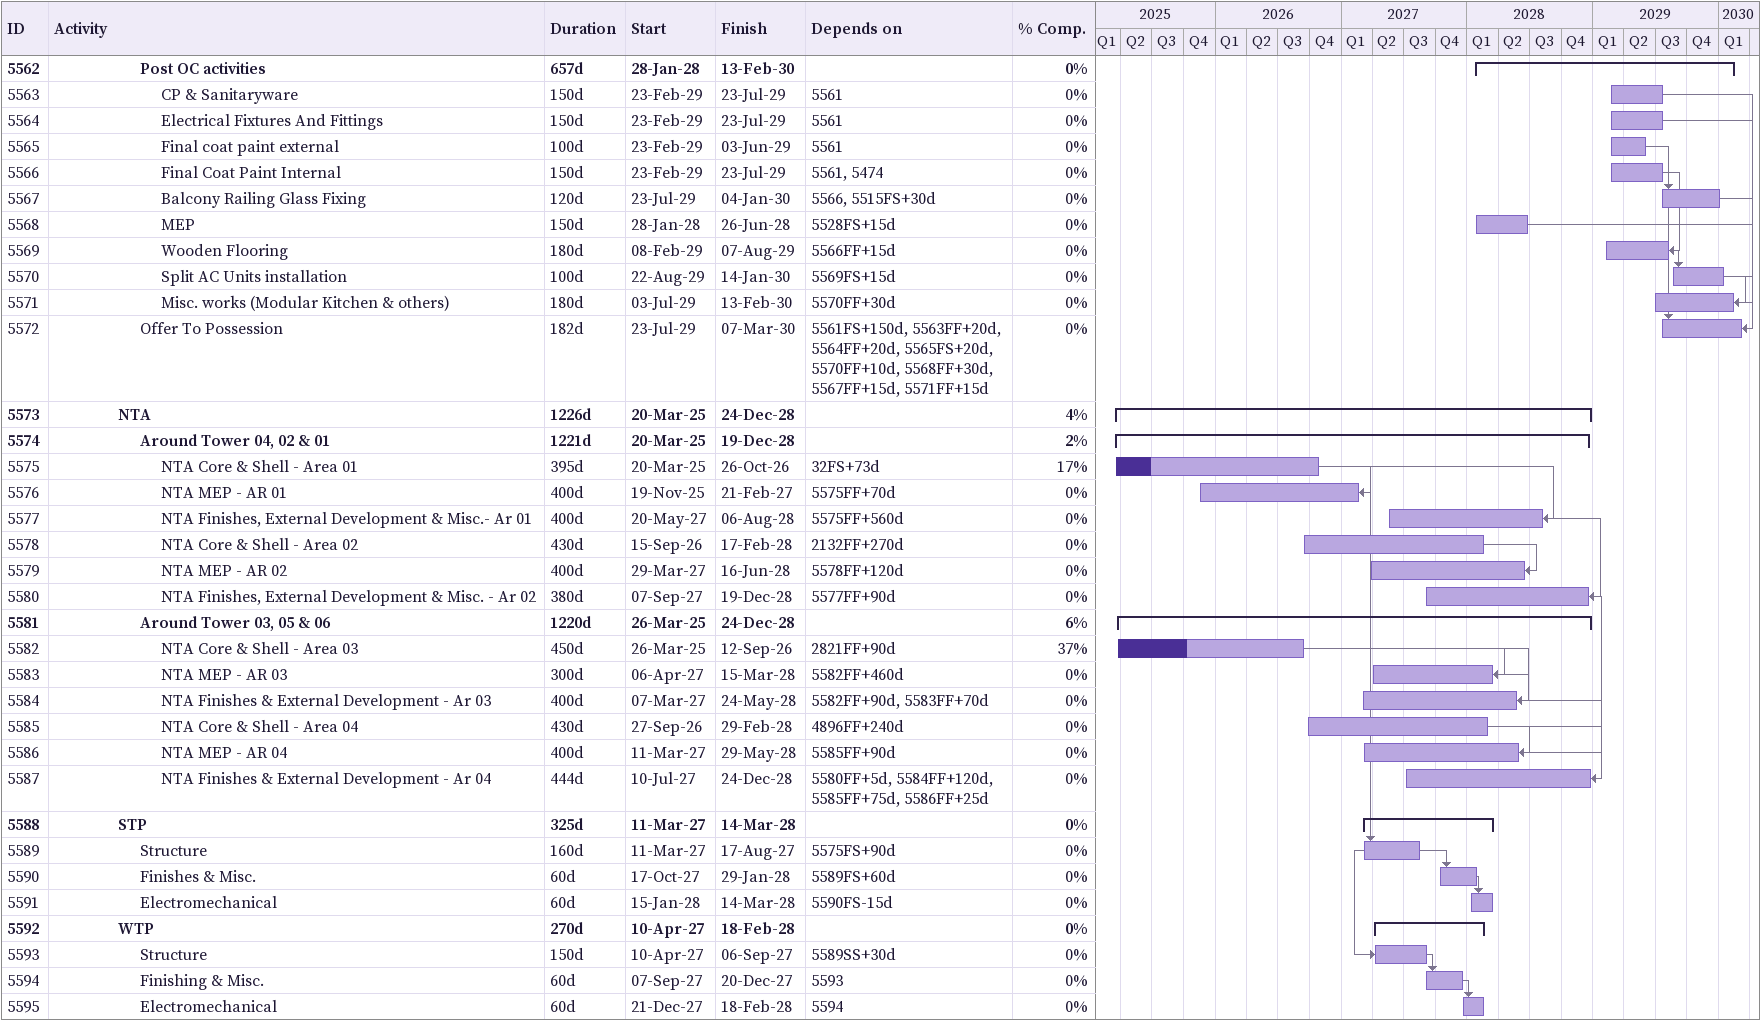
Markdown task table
| ID | Level | Task | Duration | Start | Finish | Predecessors | % complete |
|---|---|---|---|---|---|---|---|
| 5562 | 5 | **Post OC activities** | 657d | 2028-01-28 | 2030-02-13 |  | 0 |
| 5563 | 6 | CP & Sanitaryware | 150d | 2029-02-23 | 2029-07-23 | 5561 | 0 |
| 5564 | 6 | Electrical Fixtures And Fittings | 150d | 2029-02-23 | 2029-07-23 | 5561 | 0 |
| 5565 | 6 | Final coat paint external | 100d | 2029-02-23 | 2029-06-03 | 5561 | 0 |
| 5566 | 6 | Final Coat Paint Internal | 150d | 2029-02-23 | 2029-07-23 | 5561, 5474 | 0 |
| 5567 | 6 | Balcony Railing Glass Fixing | 120d | 2029-07-23 | 2030-01-04 | 5566, 5515FS+30d | 0 |
| 5568 | 6 | MEP | 150d | 2028-01-28 | 2028-06-26 | 5528FS+15d | 0 |
| 5569 | 6 | Wooden Flooring | 180d | 2029-02-08 | 2029-08-07 | 5566FF+15d | 0 |
| 5570 | 6 | Split AC Units installation | 100d | 2029-08-22 | 2030-01-14 | 5569FS+15d | 0 |
| 5571 | 6 | Misc. works (Modular Kitchen & others) | 180d | 2029-07-03 | 2030-02-13 | 5570FF+30d | 0 |
| 5572 | 5 | Offer To Possession | 182d | 2029-07-23 | 2030-03-07 | 5561FS+150d, 5563FF+20d, 5564FF+20d, 5565FS+20d, 5570FF+10d, 5568FF+30d, 5567FF+15d, 5571FF+15d | 0 |
| 5573 | 4 | **NTA** | 1226d | 2025-03-20 | 2028-12-24 |  | 4 |
| 5574 | 5 | **Around Tower 04, 02 & 01** | 1221d | 2025-03-20 | 2028-12-19 |  | 2 |
| 5575 | 6 | NTA Core & Shell - Area 01 | 395d | 2025-03-20 | 2026-10-26 | 32FS+73d | 17 |
| 5576 | 6 | NTA MEP - AR 01 | 400d | 2025-11-19 | 2027-02-21 | 5575FF+70d | 0 |
| 5577 | 6 | NTA Finishes, External Development & Misc.- Ar 01 | 400d | 2027-05-20 | 2028-08-06 | 5575FF+560d | 0 |
| 5578 | 6 | NTA Core & Shell - Area 02 | 430d | 2026-09-15 | 2028-02-17 | 2132FF+270d | 0 |
| 5579 | 6 | NTA MEP - AR 02 | 400d | 2027-03-29 | 2028-06-16 | 5578FF+120d | 0 |
| 5580 | 6 | NTA Finishes, External Development & Misc. - Ar 02 | 380d | 2027-09-07 | 2028-12-19 | 5577FF+90d | 0 |
| 5581 | 5 | **Around Tower 03, 05 & 06** | 1220d | 2025-03-26 | 2028-12-24 |  | 6 |
| 5582 | 6 | NTA Core & Shell - Area 03 | 450d | 2025-03-26 | 2026-09-12 | 2821FF+90d | 37 |
| 5583 | 6 | NTA MEP - AR 03 | 300d | 2027-04-06 | 2028-03-15 | 5582FF+460d | 0 |
| 5584 | 6 | NTA Finishes & External Development - Ar 03 | 400d | 2027-03-07 | 2028-05-24 | 5582FF+90d, 5583FF+70d | 0 |
| 5585 | 6 | NTA Core & Shell - Area 04 | 430d | 2026-09-27 | 2028-02-29 | 4896FF+240d | 0 |
| 5586 | 6 | NTA MEP - AR 04 | 400d | 2027-03-11 | 2028-05-29 | 5585FF+90d | 0 |
| 5587 | 6 | NTA Finishes & External Development - Ar 04 | 444d | 2027-07-10 | 2028-12-24 | 5580FF+5d, 5584FF+120d, 5585FF+75d, 5586FF+25d | 0 |
| 5588 | 4 | **STP** | 325d | 2027-03-11 | 2028-03-14 |  | 0 |
| 5589 | 5 | Structure | 160d | 2027-03-11 | 2027-08-17 | 5575FS+90d | 0 |
| 5590 | 5 | Finishes & Misc. | 60d | 2027-10-17 | 2028-01-29 | 5589FS+60d | 0 |
| 5591 | 5 | Electromechanical | 60d | 2028-01-15 | 2028-03-14 | 5590FS-15d | 0 |
| 5592 | 4 | **WTP** | 270d | 2027-04-10 | 2028-02-18 |  | 0 |
| 5593 | 5 | Structure | 150d | 2027-04-10 | 2027-09-06 | 5589SS+30d | 0 |
| 5594 | 5 | Finishing & Misc. | 60d | 2027-09-07 | 2027-12-20 | 5593 | 0 |
| 5595 | 5 | Electromechanical | 60d | 2027-12-21 | 2028-02-18 | 5594 | 0 |
